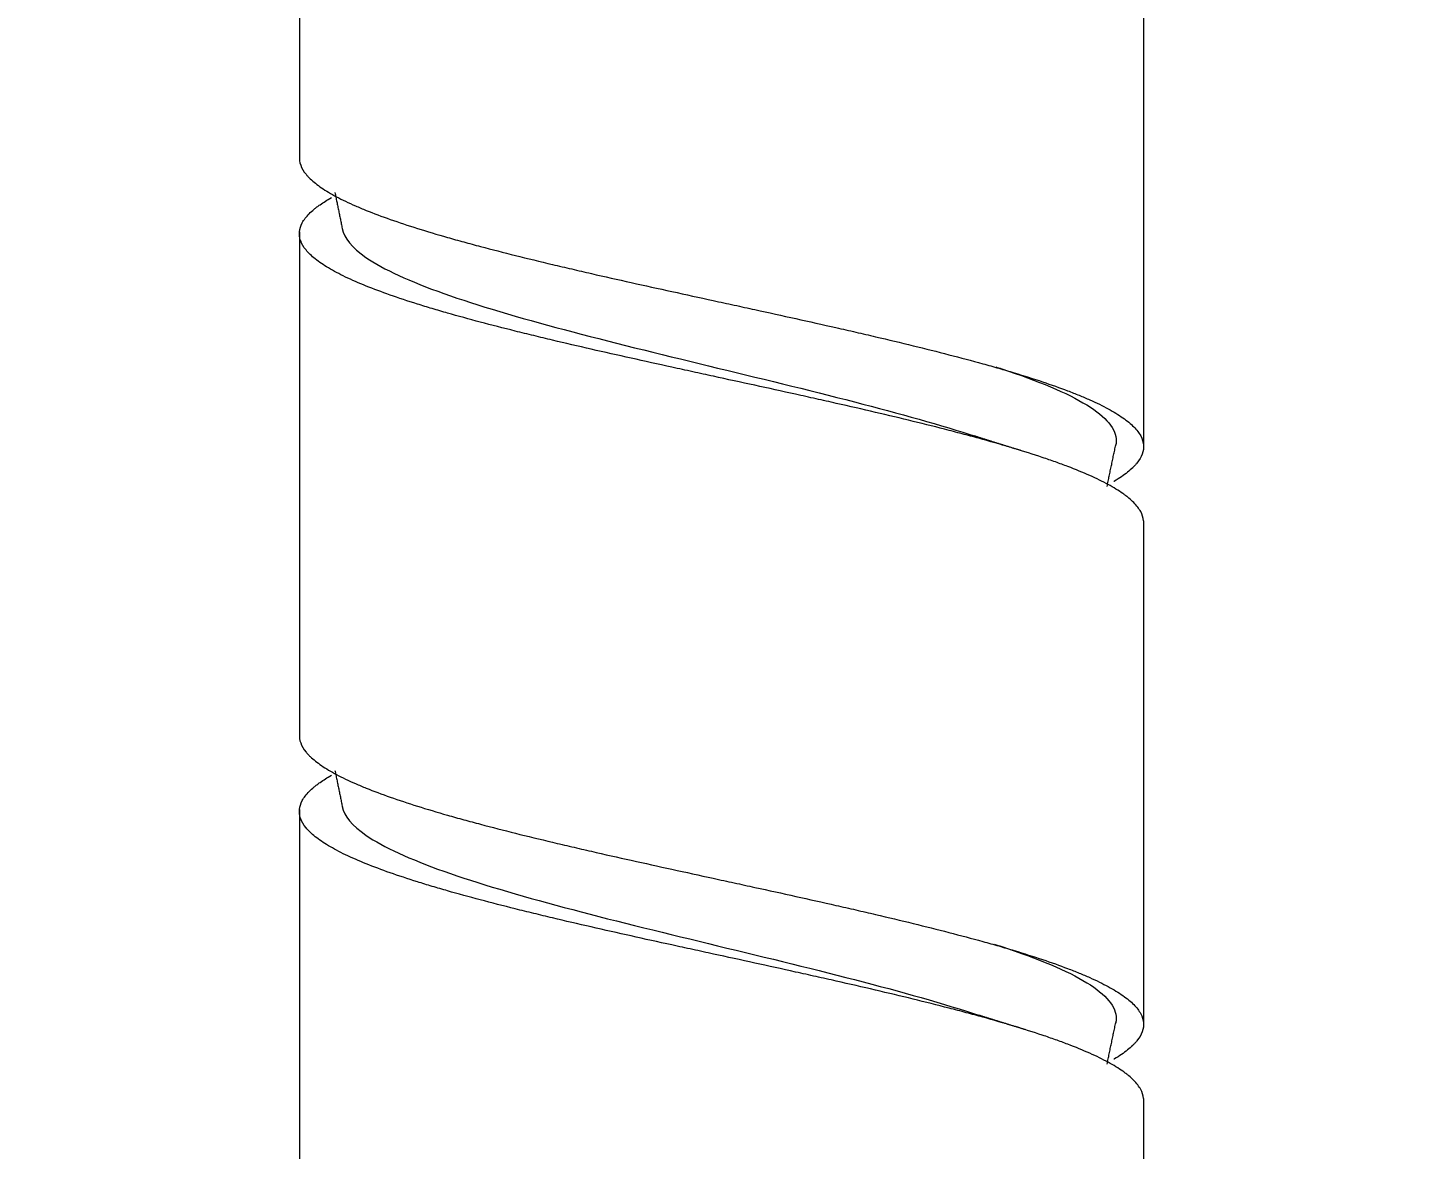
# Model space of a CAD drawing. Header units: millimetres. Extents: x 14183 to 14777, y -4239 to -3399.
# Drawn here: x 14384.97 to 14390.72, y -3948.28 to -3943.63 of the extents above; entities that cross this region are included whole.
import ezdxf

# ---------------------------------------------------------------- set-up
doc = ezdxf.new("R2010")
doc.units = ezdxf.units.MM
doc.header["$LTSCALE"] = 0.1
doc.layers.get('0').update_dxf_attribs({"lineweight": 15})
doc.layers.add('DIM', color=3, linetype='Continuous', lineweight=9)
doc.styles.add('ARIAL', font='arial.ttf')
doc.dimstyles.new('사본 ISO-25', dxfattribs={"dimtxt": 4, "dimasz": 3.5, "dimexe": 0.5, "dimexo": 0.625, "dimgap": 1.5, "dimtad": 1, "dimtih": 1, "dimtoh": 1, "dimdec": 1, "dimlfac": 4, "dimdsep": 46, "dimtxsty": 'ARIAL', "dimcen": 0, "dimclrd": 3, "dimclre": 3, "dimclrt": 3, "dimadec": 1, "dimazin": 0, "dimtfac": 1, "dimtdec": 1, "dimtmove": 0, "dimatfit": 3, "dimfxl": 1.25, "dimtfill": 1, "dimarcsym": 0})

# ---------------------------------------------------------------- blocks, each defined once
blk = doc.blocks.new('*D47')
at = {"layer": 'Defpoints', "color": 0, "transparency": 16777216}
for p in [(14421.268, -3911.1458), (14376.6312, -4145.3429), (14472.5793, -4145.3429)]:
    blk.add_point(p, dxfattribs=at)
at = {"layer": 'DIM', "color": 3, "lineweight": -2, "transparency": 16777216}
for p, q in [((14421.893, -3911.1458), (14473.0793, -3911.1458)), ((14472.5793, -3914.6458), (14472.5793, -4024.7021)), ((14472.5793, -4141.8429), (14472.5793, -4031.7866)), ((14377.2562, -4145.3429), (14473.0793, -4145.3429))]:
    blk.add_line(p, q, dxfattribs=at)
at = {"layer": 'DIM', "color": 3, "transparency": 16777216}
for points in [[(14471.9959, -3914.6458), (14473.1626, -3914.6458), (14472.5793, -3911.1458)], [(14471.9959, -4141.8429), (14473.1626, -4141.8429), (14472.5793, -4145.3429)]]:
    blk.add_solid(points, dxfattribs=at)
at = {"layer": 'DIM', "color": 3, "transparency": 16777216, "insert": (14472.5793, -4028.2444), "char_height": 4, "attachment_point": 5, "style": 'ARIAL', "bg_fill": 3, "box_fill_scale": 1.1, "bg_fill_color": 256, "bg_fill_true_color": 13158600, "bg_fill_transparency": 0}
blk.add_mtext('977.5', dxfattribs=at)

msp = doc.modelspace()

# ---------------------------------------------------------------- dimensions: what is measured, and where the dimension line sits
at = {"layer": 'DIM'}
dim = msp.add_linear_dim(base=(14472.5793, -4145.3429), p1=(14421.268, -3911.1458), p2=(14376.6312, -4145.3429), angle=90, text='977.5', dimstyle='사본 ISO-25', override={"dimtad": 0}, dxfattribs=at)
dim.commit()
dim.dimension.update_dxf_attribs({"geometry": '*D47', "text_midpoint": (14472.5793, -4028.2444)})

# ---------------------------------------------------------------- next in the draw order: linework, layer by layer
at = {"linetype": 'Continuous', "lineweight": 13}
for points, degree in [([(14386.095, -3942.2738), (14386.095, -3942.9021), (14386.095, -3943.5303), (14386.095, -3944.1586)], 3), ([(14386.2419, -3944.3098), (14386.2578, -3944.3864), (14386.2734, -3944.4631)], 2), ([(14386.095, -3944.4724), (14386.095, -3945.1664), (14386.095, -3945.8604), (14386.095, -3946.5544)], 3), ([(14389.0859, -3945.3794), (14388.987, -3945.3494), (14388.8917, -3945.3185)], 2), ([(14389.4432, -3945.5281), (14389.461, -3945.442), (14389.4793, -3945.356)], 2), ([(14386.2419, -3946.7057), (14386.2578, -3946.7822), (14386.2734, -3946.8588)], 2), ([(14386.095, -3946.8682), (14386.095, -3947.5622), (14386.095, -3948.2563), (14386.095, -3948.9503)], 3), ([(14389.1031, -3947.7806), (14389.0053, -3947.751), (14388.9109, -3947.7206)], 2), ([(14389.4432, -3947.9239), (14389.461, -3947.8378), (14389.4793, -3947.7518)], 2)]:
    msp.add_open_spline(points, degree=degree, dxfattribs=at)
for points, knots in [([(14389.5943, -3943.2745), (14389.5943, -3943.4599), (14389.5943, -3944.1539), (14389.5943, -3944.8479), (14389.5943, -3945.3565)], [0, 0, 0, 0, 0.267212, 1, 1, 1, 1]), ([(14386.095, -3944.1585), (14386.0938, -3944.1711), (14386.0956, -3944.1837), (14386.1047, -3944.2087), (14386.1121, -3944.2212), (14386.1249, -3944.237), (14386.1276, -3944.2401), (14386.1334, -3944.2464), (14386.1426, -3944.2558), (14386.1533, -3944.2651), (14386.1768, -3944.2838), (14386.195, -3944.2962), (14386.2366, -3944.321), (14386.2601, -3944.3335), (14386.2991, -3944.3522), (14386.3128, -3944.3584), (14386.3344, -3944.3679), (14386.3417, -3944.371), (14386.3567, -3944.3773), (14386.3643, -3944.3804), (14386.4031, -3944.3961), (14386.4364, -3944.4085), (14386.507, -3944.4333), (14386.5445, -3944.4457), (14386.6236, -3944.4706), (14386.6653, -3944.4831), (14386.7202, -3944.4988), (14386.7313, -3944.5019), (14386.7537, -3944.5082), (14386.7875, -3944.5176), (14386.8222, -3944.527), (14386.8926, -3944.5457), (14386.9893, -3944.5705), (14387.0915, -3944.5953), (14387.1702, -3944.614), (14387.1968, -3944.6203), (14387.2372, -3944.6297), (14387.2508, -3944.6328), (14387.278, -3944.6391), (14387.2916, -3944.6423), (14387.36, -3944.6579), (14387.4152, -3944.6704), (14387.5265, -3944.6952), (14387.5827, -3944.7076), (14387.696, -3944.7324), (14387.7531, -3944.7449), (14387.8251, -3944.7606), (14387.8396, -3944.7637), (14387.8684, -3944.77), (14387.9116, -3944.7794), (14387.9545, -3944.7888), (14388.04, -3944.8075), (14388.1531, -3944.8323), (14388.2643, -3944.8571), (14388.3469, -3944.8758), (14388.3744, -3944.8821), (14388.4153, -3944.8915), (14388.429, -3944.8947), (14388.4561, -3944.9009), (14388.4696, -3944.9041), (14388.5365, -3944.9197), (14388.5886, -3944.9322), (14388.6902, -3944.957), (14388.7396, -3944.9694), (14388.8357, -3944.9943), (14388.8824, -3945.0067), (14388.9389, -3945.0224), (14388.9501, -3945.0256), (14388.9724, -3945.0319), (14389.0053, -3945.0413), (14389.037, -3945.0506), (14389.0989, -3945.0693), (14389.138, -3945.0817), (14389.212, -3945.1066), (14389.2469, -3945.119), (14389.296, -3945.1377), (14389.3118, -3945.1439), (14389.3348, -3945.1533), (14389.3423, -3945.1565), (14389.357, -3945.1628), (14389.3642, -3945.1659), (14389.3994, -3945.1816), (14389.4249, -3945.194), (14389.4706, -3945.2189), (14389.4909, -3945.2313), (14389.5262, -3945.2561), (14389.5412, -3945.2686), (14389.5598, -3945.2874), (14389.5654, -3945.2937), (14389.575, -3945.3063), (14389.5791, -3945.3125), (14389.5892, -3945.3313), (14389.5932, -3945.3439), (14389.5943, -3945.3565)], [0, 0, 0, 0, 0.03125, 0.03125, 0.0625, 0.0625, 0.070312, 0.070312, 0.078125, 0.09375, 0.09375, 0.125, 0.125, 0.15625, 0.15625, 0.171875, 0.171875, 0.179687, 0.179687, 0.1875, 0.1875, 0.21875, 0.21875, 0.25, 0.25, 0.28125, 0.28125, 0.289063, 0.289063, 0.296875, 0.3125, 0.3125, 0.34375, 0.375, 0.375, 0.390625, 0.390625, 0.398438, 0.398438, 0.40625, 0.40625, 0.4375, 0.4375, 0.46875, 0.46875, 0.5, 0.5, 0.507813, 0.507813, 0.515625, 0.53125, 0.53125, 0.5625, 0.59375, 0.59375, 0.609375, 0.609375, 0.617188, 0.617188, 0.625, 0.625, 0.65625, 0.65625, 0.6875, 0.6875, 0.71875, 0.71875, 0.726563, 0.726563, 0.734375, 0.75, 0.75, 0.78125, 0.78125, 0.8125, 0.8125, 0.828125, 0.828125, 0.835938, 0.835938, 0.84375, 0.84375, 0.875, 0.875, 0.90625, 0.90625, 0.9375, 0.9375, 0.953125, 0.953125, 0.96875, 0.96875, 1, 1, 1, 1]), ([(14386.095, -3944.4725), (14386.0961, -3944.4599), (14386.1, -3944.4474), (14386.1135, -3944.4224), (14386.123, -3944.41), (14386.1414, -3944.3912), (14386.1483, -3944.385), (14386.1596, -3944.3756), (14386.1635, -3944.3724), (14386.1718, -3944.3661), (14386.1761, -3944.363), (14386.1946, -3944.35), (14386.2102, -3944.3401), (14386.2273, -3944.3304)], [0, 0, 0, 0, 0.264131, 0.264131, 0.528262, 0.528262, 0.660328, 0.660328, 0.72636, 0.72636, 0.792393, 0.792393, 1, 1, 1, 1]), ([(14389.5943, -3945.6704), (14389.5932, -3945.6578), (14389.5892, -3945.6453), (14389.5758, -3945.6203), (14389.5662, -3945.6079), (14389.5478, -3945.5891), (14389.541, -3945.5829), (14389.5297, -3945.5735), (14389.5257, -3945.5703), (14389.5175, -3945.5641), (14389.5132, -3945.5609), (14389.4909, -3945.5452), (14389.4704, -3945.5327), (14389.4247, -3945.5078), (14389.3993, -3945.4954), (14389.3435, -3945.4706), (14389.3132, -3945.4582), (14389.2721, -3945.4425), (14389.2638, -3945.4394), (14389.2467, -3945.4331), (14389.238, -3945.43), (14389.2116, -3945.4205), (14389.1934, -3945.4143), (14389.1376, -3945.3955), (14389.0984, -3945.3831), (14389.0162, -3945.3583), (14388.9733, -3945.3459), (14388.906, -3945.3272), (14388.883, -3945.321), (14388.8479, -3945.3116), (14388.8361, -3945.3084), (14388.8122, -3945.3022), (14388.8001, -3945.299), (14388.7394, -3945.2833), (14388.6897, -3945.2708), (14388.5879, -3945.246), (14388.536, -3945.2335), (14388.4298, -3945.2087), (14388.3757, -3945.1963), (14388.3066, -3945.1806), (14388.2927, -3945.1775), (14388.2648, -3945.1712), (14388.2507, -3945.1681), (14388.2085, -3945.1586), (14388.1803, -3945.1524), (14388.0957, -3945.1336), (14387.9824, -3945.1088), (14387.8685, -3945.084), (14387.7828, -3945.0653), (14387.7542, -3945.0591), (14387.7112, -3945.0497), (14387.6969, -3945.0465), (14387.6682, -3945.0403), (14387.6538, -3945.0371), (14387.5822, -3945.0214), (14387.5256, -3945.0089), (14387.4141, -3944.9841), (14387.3591, -3944.9717), (14387.2507, -3944.9468), (14387.1973, -3944.9344), (14387.1315, -3944.9187), (14387.1184, -3944.9156), (14387.0923, -3944.9093), (14387.0793, -3944.9062), (14387.0405, -3944.8967), (14387.015, -3944.8905), (14386.94, -3944.8717), (14386.8432, -3944.8469), (14386.7529, -3944.8221), (14386.6877, -3944.8034), (14386.6664, -3944.7972), (14386.635, -3944.7878), (14386.6247, -3944.7847), (14386.6042, -3944.7784), (14386.5941, -3944.7752), (14386.544, -3944.7595), (14386.5063, -3944.747), (14386.4355, -3944.7221), (14386.3694, -3944.6974), (14386.3125, -3944.6725), (14386.2733, -3944.6537), (14386.2608, -3944.6475), (14386.2371, -3944.6349), (14386.2259, -3944.6286), (14386.1945, -3944.6098), (14386.1763, -3944.5974), (14386.1453, -3944.5726), (14386.1324, -3944.5602), (14386.1122, -3944.5353), (14386.1048, -3944.5228), (14386.0979, -3944.5039), (14386.0963, -3944.4976), (14386.0946, -3944.485), (14386.0944, -3944.4788), (14386.095, -3944.4725)], [0, 0, 0, 0, 0.03125, 0.03125, 0.0625, 0.0625, 0.078125, 0.078125, 0.085937, 0.085937, 0.09375, 0.09375, 0.125, 0.125, 0.15625, 0.15625, 0.1875, 0.1875, 0.195313, 0.195313, 0.203125, 0.203125, 0.21875, 0.21875, 0.25, 0.25, 0.28125, 0.28125, 0.296875, 0.296875, 0.304688, 0.304688, 0.3125, 0.3125, 0.34375, 0.34375, 0.375, 0.375, 0.40625, 0.40625, 0.414063, 0.414063, 0.421875, 0.421875, 0.4375, 0.4375, 0.46875, 0.5, 0.5, 0.515625, 0.515625, 0.523437, 0.523437, 0.53125, 0.53125, 0.5625, 0.5625, 0.59375, 0.59375, 0.625, 0.625, 0.632812, 0.632812, 0.640625, 0.640625, 0.65625, 0.65625, 0.6875, 0.71875, 0.71875, 0.734375, 0.734375, 0.742187, 0.742187, 0.75, 0.75, 0.78125, 0.78125, 0.8125, 0.84375, 0.84375, 0.859375, 0.859375, 0.875, 0.875, 0.90625, 0.90625, 0.9375, 0.9375, 0.96875, 0.96875, 0.984375, 0.984375, 1, 1, 1, 1]), ([(14386.2725, -3944.4585), (14386.2797, -3944.4985), (14386.3544, -3944.5885), (14386.6641, -3944.7283), (14387.1755, -3944.878), (14387.7888, -3945.0278), (14388.403, -3945.1757), (14388.7547, -3945.2737), (14388.9017, -3945.3218)], [0, 0, 0, 0, 0.139015, 0.312469, 0.485923, 0.659377, 0.832831, 1, 1, 1, 1]), ([(14388.9816, -3945.0324), (14388.99, -3945.0351), (14389.1508, -3945.0877), (14389.3985, -3945.1903), (14389.4874, -3945.2967), (14389.48, -3945.3532), (14389.4784, -3945.3597)], [0, 0, 0, 0, 0.02491, 0.482348, 0.939786, 1, 1, 1, 1]), ([(14389.5943, -3945.3565), (14389.5954, -3945.369), (14389.5937, -3945.3816), (14389.5845, -3945.4066), (14389.5772, -3945.4192), (14389.5644, -3945.4349), (14389.5616, -3945.438), (14389.5558, -3945.4443), (14389.5466, -3945.4537), (14389.5359, -3945.4631), (14389.5125, -3945.4817), (14389.4943, -3945.4941), (14389.4727, -3945.507), (14389.472, -3945.5074), (14389.4713, -3945.5078)], [0, 0, 0, 0, 0.247893, 0.247893, 0.495786, 0.495786, 0.557759, 0.557759, 0.619732, 0.743679, 0.743679, 0.991572, 0.991572, 1, 1, 1, 1]), ([(14389.5943, -3945.6703), (14389.5943, -3945.853), (14389.5943, -3946.547), (14389.5943, -3947.2411), (14389.5943, -3947.7523)], [0, 0, 0, 0, 0.263275, 1, 1, 1, 1]), ([(14386.095, -3946.5544), (14386.0938, -3946.567), (14386.0956, -3946.5795), (14386.1047, -3946.6046), (14386.1121, -3946.6171), (14386.1249, -3946.6328), (14386.1276, -3946.636), (14386.1334, -3946.6422), (14386.1426, -3946.6516), (14386.1533, -3946.661), (14386.1768, -3946.6796), (14386.195, -3946.692), (14386.2366, -3946.7169), (14386.2601, -3946.7293), (14386.2991, -3946.748), (14386.3128, -3946.7543), (14386.3344, -3946.7637), (14386.3417, -3946.7669), (14386.3567, -3946.7731), (14386.3643, -3946.7763), (14386.4031, -3946.7919), (14386.4364, -3946.8044), (14386.507, -3946.8292), (14386.5445, -3946.8416), (14386.6236, -3946.8664), (14386.6653, -3946.8789), (14386.7202, -3946.8946), (14386.7313, -3946.8978), (14386.7537, -3946.904), (14386.7875, -3946.9135), (14386.8222, -3946.9228), (14386.8926, -3946.9415), (14386.9893, -3946.9663), (14387.0915, -3946.9911), (14387.1702, -3947.0098), (14387.1968, -3947.0161), (14387.2372, -3947.0255), (14387.2508, -3947.0287), (14387.278, -3947.035), (14387.2916, -3947.0381), (14387.36, -3947.0538), (14387.4152, -3947.0662), (14387.5265, -3947.091), (14387.5827, -3947.1034), (14387.696, -3947.1283), (14387.7531, -3947.1407), (14387.8251, -3947.1564), (14387.8396, -3947.1596), (14387.8684, -3947.1659), (14387.9116, -3947.1753), (14387.9545, -3947.1846), (14388.04, -3947.2033), (14388.1531, -3947.2282), (14388.2643, -3947.253), (14388.3469, -3947.2717), (14388.3744, -3947.2779), (14388.4153, -3947.2873), (14388.429, -3947.2905), (14388.4561, -3947.2968), (14388.4696, -3947.2999), (14388.5365, -3947.3156), (14388.5886, -3947.328), (14388.6902, -3947.3529), (14388.7396, -3947.3653), (14388.8357, -3947.3901), (14388.8824, -3947.4026), (14388.9389, -3947.4183), (14388.9501, -3947.4214), (14388.9724, -3947.4277), (14389.0053, -3947.4371), (14389.037, -3947.4465), (14389.0989, -3947.4652), (14389.138, -3947.4776), (14389.212, -3947.5024), (14389.2469, -3947.5148), (14389.296, -3947.5335), (14389.3118, -3947.5398), (14389.3348, -3947.5492), (14389.3423, -3947.5523), (14389.357, -3947.5586), (14389.3642, -3947.5617), (14389.3994, -3947.5774), (14389.4249, -3947.5899), (14389.4706, -3947.6147), (14389.4909, -3947.6271), (14389.5262, -3947.652), (14389.5412, -3947.6644), (14389.5598, -3947.6832), (14389.5654, -3947.6895), (14389.575, -3947.7021), (14389.5791, -3947.7084), (14389.5892, -3947.7272), (14389.5932, -3947.7397), (14389.5943, -3947.7523)], [0, 0, 0, 0, 0.03125, 0.03125, 0.0625, 0.0625, 0.070312, 0.070312, 0.078125, 0.09375, 0.09375, 0.125, 0.125, 0.15625, 0.15625, 0.171875, 0.171875, 0.179687, 0.179687, 0.1875, 0.1875, 0.21875, 0.21875, 0.25, 0.25, 0.28125, 0.28125, 0.289062, 0.289062, 0.296875, 0.3125, 0.3125, 0.34375, 0.375, 0.375, 0.390625, 0.390625, 0.398437, 0.398437, 0.40625, 0.40625, 0.4375, 0.4375, 0.46875, 0.46875, 0.5, 0.5, 0.507812, 0.507812, 0.515625, 0.53125, 0.53125, 0.5625, 0.59375, 0.59375, 0.609375, 0.609375, 0.617187, 0.617187, 0.625, 0.625, 0.65625, 0.65625, 0.6875, 0.6875, 0.71875, 0.71875, 0.726562, 0.726562, 0.734375, 0.75, 0.75, 0.78125, 0.78125, 0.8125, 0.8125, 0.828125, 0.828125, 0.835937, 0.835937, 0.84375, 0.84375, 0.875, 0.875, 0.90625, 0.90625, 0.9375, 0.9375, 0.953125, 0.953125, 0.96875, 0.96875, 1, 1, 1, 1]), ([(14386.095, -3946.8683), (14386.0961, -3946.8557), (14386.1, -3946.8432), (14386.1135, -3946.8182), (14386.123, -3946.8058), (14386.1414, -3946.7871), (14386.1483, -3946.7808), (14386.1596, -3946.7714), (14386.1635, -3946.7683), (14386.1718, -3946.762), (14386.1761, -3946.7588), (14386.1946, -3946.7458), (14386.2102, -3946.736), (14386.2273, -3946.7262)], [0, 0, 0, 0, 0.264131, 0.264131, 0.528262, 0.528262, 0.660328, 0.660328, 0.72636, 0.72636, 0.792393, 0.792393, 1, 1, 1, 1]), ([(14386.2728, -3946.8558), (14386.2805, -3946.8953), (14386.3554, -3946.9848), (14386.6641, -3947.1241), (14387.1755, -3947.2739), (14387.7888, -3947.4236), (14388.4105, -3947.5733), (14388.7731, -3947.6747), (14388.9274, -3947.7261), (14388.932, -3947.7277)], [0, 0, 0, 0, 0.136002, 0.307746, 0.47949, 0.651235, 0.822979, 0.994723, 1, 1, 1, 1]), ([(14389.5943, -3948.0662), (14389.5932, -3948.0536), (14389.5892, -3948.0411), (14389.5758, -3948.0162), (14389.5662, -3948.0037), (14389.5478, -3947.985), (14389.541, -3947.9787), (14389.5297, -3947.9693), (14389.5257, -3947.9662), (14389.5175, -3947.9599), (14389.5132, -3947.9567), (14389.4909, -3947.941), (14389.4704, -3947.9285), (14389.4247, -3947.9037), (14389.3993, -3947.8913), (14389.3435, -3947.8664), (14389.3132, -3947.854), (14389.2721, -3947.8384), (14389.2638, -3947.8352), (14389.2467, -3947.8289), (14389.238, -3947.8258), (14389.2116, -3947.8164), (14389.1934, -3947.8101), (14389.1376, -3947.7914), (14389.0984, -3947.7789), (14389.0162, -3947.7541), (14388.9733, -3947.7417), (14388.906, -3947.723), (14388.883, -3947.7168), (14388.8479, -3947.7074), (14388.8361, -3947.7043), (14388.8122, -3947.698), (14388.8001, -3947.6949), (14388.7394, -3947.6791), (14388.6897, -3947.6667), (14388.5879, -3947.6418), (14388.536, -3947.6294), (14388.4298, -3947.6045), (14388.3757, -3947.5921), (14388.3066, -3947.5765), (14388.2927, -3947.5733), (14388.2648, -3947.5671), (14388.2507, -3947.5639), (14388.2085, -3947.5545), (14388.1803, -3947.5482), (14388.0957, -3947.5295), (14387.9824, -3947.5046), (14387.8685, -3947.4798), (14387.7828, -3947.4611), (14387.7542, -3947.4549), (14387.7112, -3947.4455), (14387.6969, -3947.4424), (14387.6682, -3947.4361), (14387.6538, -3947.433), (14387.5822, -3947.4172), (14387.5256, -3947.4048), (14387.4141, -3947.3799), (14387.3591, -3947.3675), (14387.2507, -3947.3426), (14387.1973, -3947.3302), (14387.1315, -3947.3146), (14387.1184, -3947.3114), (14387.0923, -3947.3052), (14387.0793, -3947.302), (14387.0405, -3947.2926), (14387.015, -3947.2863), (14386.94, -3947.2676), (14386.8432, -3947.2427), (14386.7529, -3947.2179), (14386.6877, -3947.1992), (14386.6664, -3947.193), (14386.635, -3947.1836), (14386.6247, -3947.1805), (14386.6042, -3947.1742), (14386.5941, -3947.1711), (14386.544, -3947.1553), (14386.5063, -3947.1428), (14386.4355, -3947.118), (14386.3694, -3947.0932), (14386.3125, -3947.0683), (14386.2733, -3947.0496), (14386.2608, -3947.0433), (14386.2371, -3947.0307), (14386.2259, -3947.0244), (14386.1945, -3947.0057), (14386.1763, -3946.9932), (14386.1453, -3946.9684), (14386.1324, -3946.956), (14386.1122, -3946.9311), (14386.1048, -3946.9186), (14386.0979, -3946.8998), (14386.0963, -3946.8935), (14386.0946, -3946.8809), (14386.0944, -3946.8746), (14386.095, -3946.8683)], [0, 0, 0, 0, 0.03125, 0.03125, 0.0625, 0.0625, 0.078125, 0.078125, 0.085938, 0.085938, 0.09375, 0.09375, 0.125, 0.125, 0.15625, 0.15625, 0.1875, 0.1875, 0.195313, 0.195313, 0.203125, 0.203125, 0.21875, 0.21875, 0.25, 0.25, 0.28125, 0.28125, 0.296875, 0.296875, 0.304688, 0.304688, 0.3125, 0.3125, 0.34375, 0.34375, 0.375, 0.375, 0.40625, 0.40625, 0.414063, 0.414063, 0.421875, 0.421875, 0.4375, 0.4375, 0.46875, 0.5, 0.5, 0.515625, 0.515625, 0.523438, 0.523438, 0.53125, 0.53125, 0.5625, 0.5625, 0.59375, 0.59375, 0.625, 0.625, 0.632813, 0.632813, 0.640625, 0.640625, 0.65625, 0.65625, 0.6875, 0.71875, 0.71875, 0.734375, 0.734375, 0.742188, 0.742188, 0.75, 0.75, 0.78125, 0.78125, 0.8125, 0.84375, 0.84375, 0.859375, 0.859375, 0.875, 0.875, 0.90625, 0.90625, 0.9375, 0.9375, 0.96875, 0.96875, 0.984375, 0.984375, 1, 1, 1, 1]), ([(14388.9764, -3947.4265), (14388.9866, -3947.4298), (14389.1494, -3947.483), (14389.3985, -3947.5861), (14389.4868, -3947.6918), (14389.4802, -3947.7476), (14389.4789, -3947.7535)], [0, 0, 0, 0, 0.030106, 0.48809, 0.946074, 1, 1, 1, 1]), ([(14389.5943, -3947.7523), (14389.5954, -3947.7649), (14389.5937, -3947.7774), (14389.5845, -3947.8025), (14389.5772, -3947.815), (14389.5644, -3947.8307), (14389.5616, -3947.8339), (14389.5558, -3947.8401), (14389.5466, -3947.8495), (14389.5359, -3947.8589), (14389.5125, -3947.8776), (14389.4943, -3947.89), (14389.4727, -3947.9028), (14389.472, -3947.9032), (14389.4713, -3947.9036)], [0, 0, 0, 0, 0.247893, 0.247893, 0.495786, 0.495786, 0.557759, 0.557759, 0.619732, 0.743679, 0.743679, 0.991572, 0.991572, 1, 1, 1, 1]), ([(14389.5943, -3948.0662), (14389.5943, -3948.2489), (14389.5943, -3948.9429), (14389.5943, -3949.6369), (14389.5943, -3950.1482)], [0, 0, 0, 0, 0.263275, 1, 1, 1, 1])]:
    msp.add_open_spline(points, degree=3, knots=knots, dxfattribs=at)

doc.saveas('drawing.dxf')
